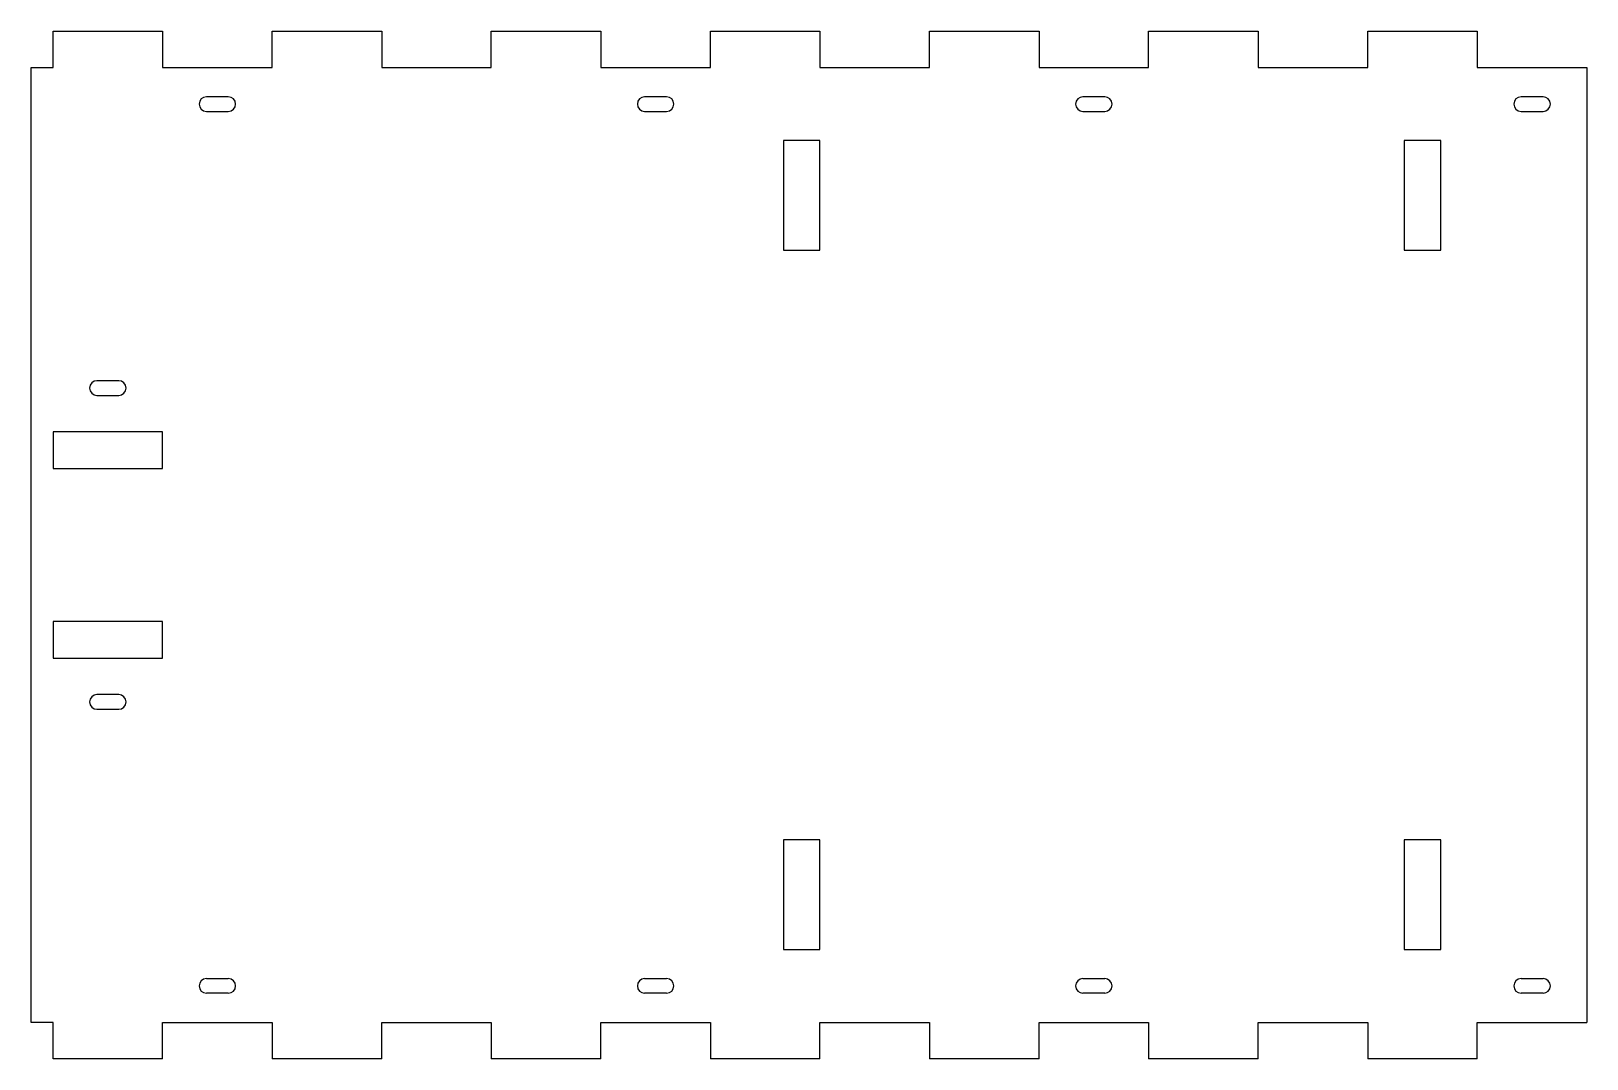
# Model space of a CAD drawing. Header units: millimetres. Extents: x -106 to 106, y -70 to 70.
import ezdxf

# ---------------------------------------------------------------- set-up
doc = ezdxf.new("R2010")
doc.units = ezdxf.units.MM

msp = doc.modelspace()

# ---------------------------------------------------------------- linework, layer by layer
at = {"color": 7, "linetype": 'Continuous', "lineweight": 25}
for p, q in [((-103.5, 65.395), (-103.5, 70.395)), ((-103.5, 70.395), (-88.5, 70.395)), ((-88.5, 70.395), (-88.5, 65.395)), ((-73.5, 70.395), (-58.5, 70.395)), ((-73.5, 65.395), (-73.5, 70.395)), ((-58.5, 70.395), (-58.5, 65.395)), ((-43.5, 70.395), (-28.5, 70.395)), ((-43.5, 65.395), (-43.5, 70.395)), ((-28.5, 70.395), (-28.5, 65.395)), ((-13.5, 70.395), (1.5, 70.395)), ((-13.5, 65.395), (-13.5, 70.395)), ((1.5, 70.395), (1.5, 65.395)), ((16.5, 70.395), (31.5, 70.395)), ((16.5, 65.395), (16.5, 70.395)), ((31.5, 70.395), (31.5, 65.395)), ((46.5, 70.395), (61.5, 70.395)), ((46.5, 65.395), (46.5, 70.395)), ((61.5, 70.395), (61.5, 65.395)), ((76.5, 70.395), (91.5, 70.395)), ((76.5, 65.395), (76.5, 70.395)), ((91.5, 70.395), (91.5, 65.395)), ((-106.5, 65.395), (-103.5, 65.395)), ((-106.5, -65.395), (-106.5, 65.395)), ((-88.5, 65.395), (-73.5, 65.395)), ((-58.5, 65.395), (-43.5, 65.395)), ((-28.5, 65.395), (-13.5, 65.395)), ((1.5, 65.395), (16.5, 65.395)), ((31.5, 65.395), (46.5, 65.395)), ((61.5, 65.395), (76.5, 65.395)), ((91.5, 65.395), (106.5, 65.395)), ((106.5, 65.395), (106.5, -65.395)), ((-79.5, 61.395), (-82.5, 61.395)), ((-19.5, 61.395), (-22.5, 61.395)), ((40.5, 61.395), (37.5, 61.395)), ((100.5, 61.395), (97.5, 61.395)), ((-82.5, 59.395), (-79.5, 59.395)), ((-22.5, 59.395), (-19.5, 59.395)), ((37.5, 59.395), (40.5, 59.395)), ((97.5, 59.395), (100.5, 59.395)), ((-3.5, 55.395), (-3.5, 40.395)), ((1.5, 55.395), (-3.5, 55.395)), ((1.5, 40.395), (1.5, 55.395)), ((86.5, 55.395), (81.5, 55.395)), ((81.5, 55.395), (81.5, 40.395)), ((86.5, 40.395), (86.5, 55.395)), ((-3.5, 40.395), (1.5, 40.395)), ((81.5, 40.395), (86.5, 40.395)), ((-94.5, 22.5), (-97.5, 22.5)), ((-97.5, 20.5), (-94.5, 20.5)), ((-103.5, 15.5), (-103.5, 10.5)), ((-88.5, 15.5), (-103.5, 15.5)), ((-88.5, 10.5), (-88.5, 15.5)), ((-103.5, 10.5), (-88.5, 10.5)), ((-103.5, -10.5), (-103.5, -15.5)), ((-88.5, -10.5), (-103.5, -10.5)), ((-88.5, -15.5), (-88.5, -10.5)), ((-103.5, -15.5), (-88.5, -15.5)), ((-94.5, -20.5), (-97.5, -20.5)), ((-97.5, -22.5), (-94.5, -22.5)), ((-3.5, -40.395), (-3.5, -55.395)), ((1.5, -40.395), (-3.5, -40.395)), ((1.5, -55.395), (1.5, -40.395)), ((86.5, -40.395), (81.5, -40.395)), ((81.5, -40.395), (81.5, -55.395)), ((86.5, -55.395), (86.5, -40.395)), ((-3.5, -55.395), (1.5, -55.395)), ((81.5, -55.395), (86.5, -55.395)), ((-82.5, -59.395), (-79.5, -59.395)), ((-22.5, -59.395), (-19.5, -59.395)), ((37.5, -59.395), (40.5, -59.395)), ((97.5, -59.395), (100.5, -59.395)), ((-79.5, -61.395), (-82.5, -61.395)), ((-19.5, -61.395), (-22.5, -61.395)), ((40.5, -61.395), (37.5, -61.395)), ((100.5, -61.395), (97.5, -61.395)), ((-103.5, -65.395), (-106.5, -65.395)), ((-103.5, -70.395), (-103.5, -65.395)), ((-88.5, -70.395), (-88.5, -65.395)), ((-88.5, -65.395), (-73.5, -65.395)), ((-73.5, -65.395), (-73.5, -70.395)), ((-58.5, -70.395), (-58.5, -65.395)), ((-58.5, -65.395), (-43.5, -65.395)), ((-43.5, -65.395), (-43.5, -70.395)), ((-28.5, -70.395), (-28.5, -65.395)), ((-28.5, -65.395), (-13.5, -65.395)), ((-13.5, -65.395), (-13.5, -70.395)), ((1.5, -70.395), (1.5, -65.395)), ((1.5, -65.395), (16.5, -65.395)), ((16.5, -65.395), (16.5, -70.395)), ((31.5, -70.395), (31.5, -65.395)), ((31.5, -65.395), (46.5, -65.395)), ((46.5, -65.395), (46.5, -70.395)), ((61.5, -70.395), (61.5, -65.395)), ((61.5, -65.395), (76.5, -65.395)), ((76.5, -65.395), (76.5, -70.395)), ((91.5, -70.395), (91.5, -65.395)), ((91.5, -65.395), (106.5, -65.395)), ((-88.5, -70.395), (-103.5, -70.395)), ((-58.5, -70.395), (-73.5, -70.395)), ((-28.5, -70.395), (-43.5, -70.395)), ((1.5, -70.395), (-13.5, -70.395)), ((31.5, -70.395), (16.5, -70.395)), ((61.5, -70.395), (46.5, -70.395)), ((91.5, -70.395), (76.5, -70.395))]:
    msp.add_line(p, q, dxfattribs=at)
for centre, start, end in [((-82.5, 60.395), 90, 270), ((-79.5, 60.395), 270, 90), ((-22.5, 60.395), 90, 270), ((-19.5, 60.395), 270, 90), ((37.5, 60.395), 90, 270), ((40.5, 60.395), 270, 90), ((97.5, 60.395), 90, 270), ((100.5, 60.395), 270, 90), ((-97.5, 21.5), 90, 270), ((-94.5, 21.5), 270, 90), ((-97.5, -21.5), 90, 270), ((-94.5, -21.5), 270, 90), ((-82.5, -60.395), 90, 270), ((-79.5, -60.395), 270, 90), ((-22.5, -60.395), 90, 270), ((-19.5, -60.395), 270, 90), ((37.5, -60.395), 90, 270), ((40.5, -60.395), 270, 90), ((97.5, -60.395), 90, 270), ((100.5, -60.395), 270, 90)]:
    msp.add_arc(centre, 1, start, end, dxfattribs=at)

doc.saveas('drawing.dxf')
